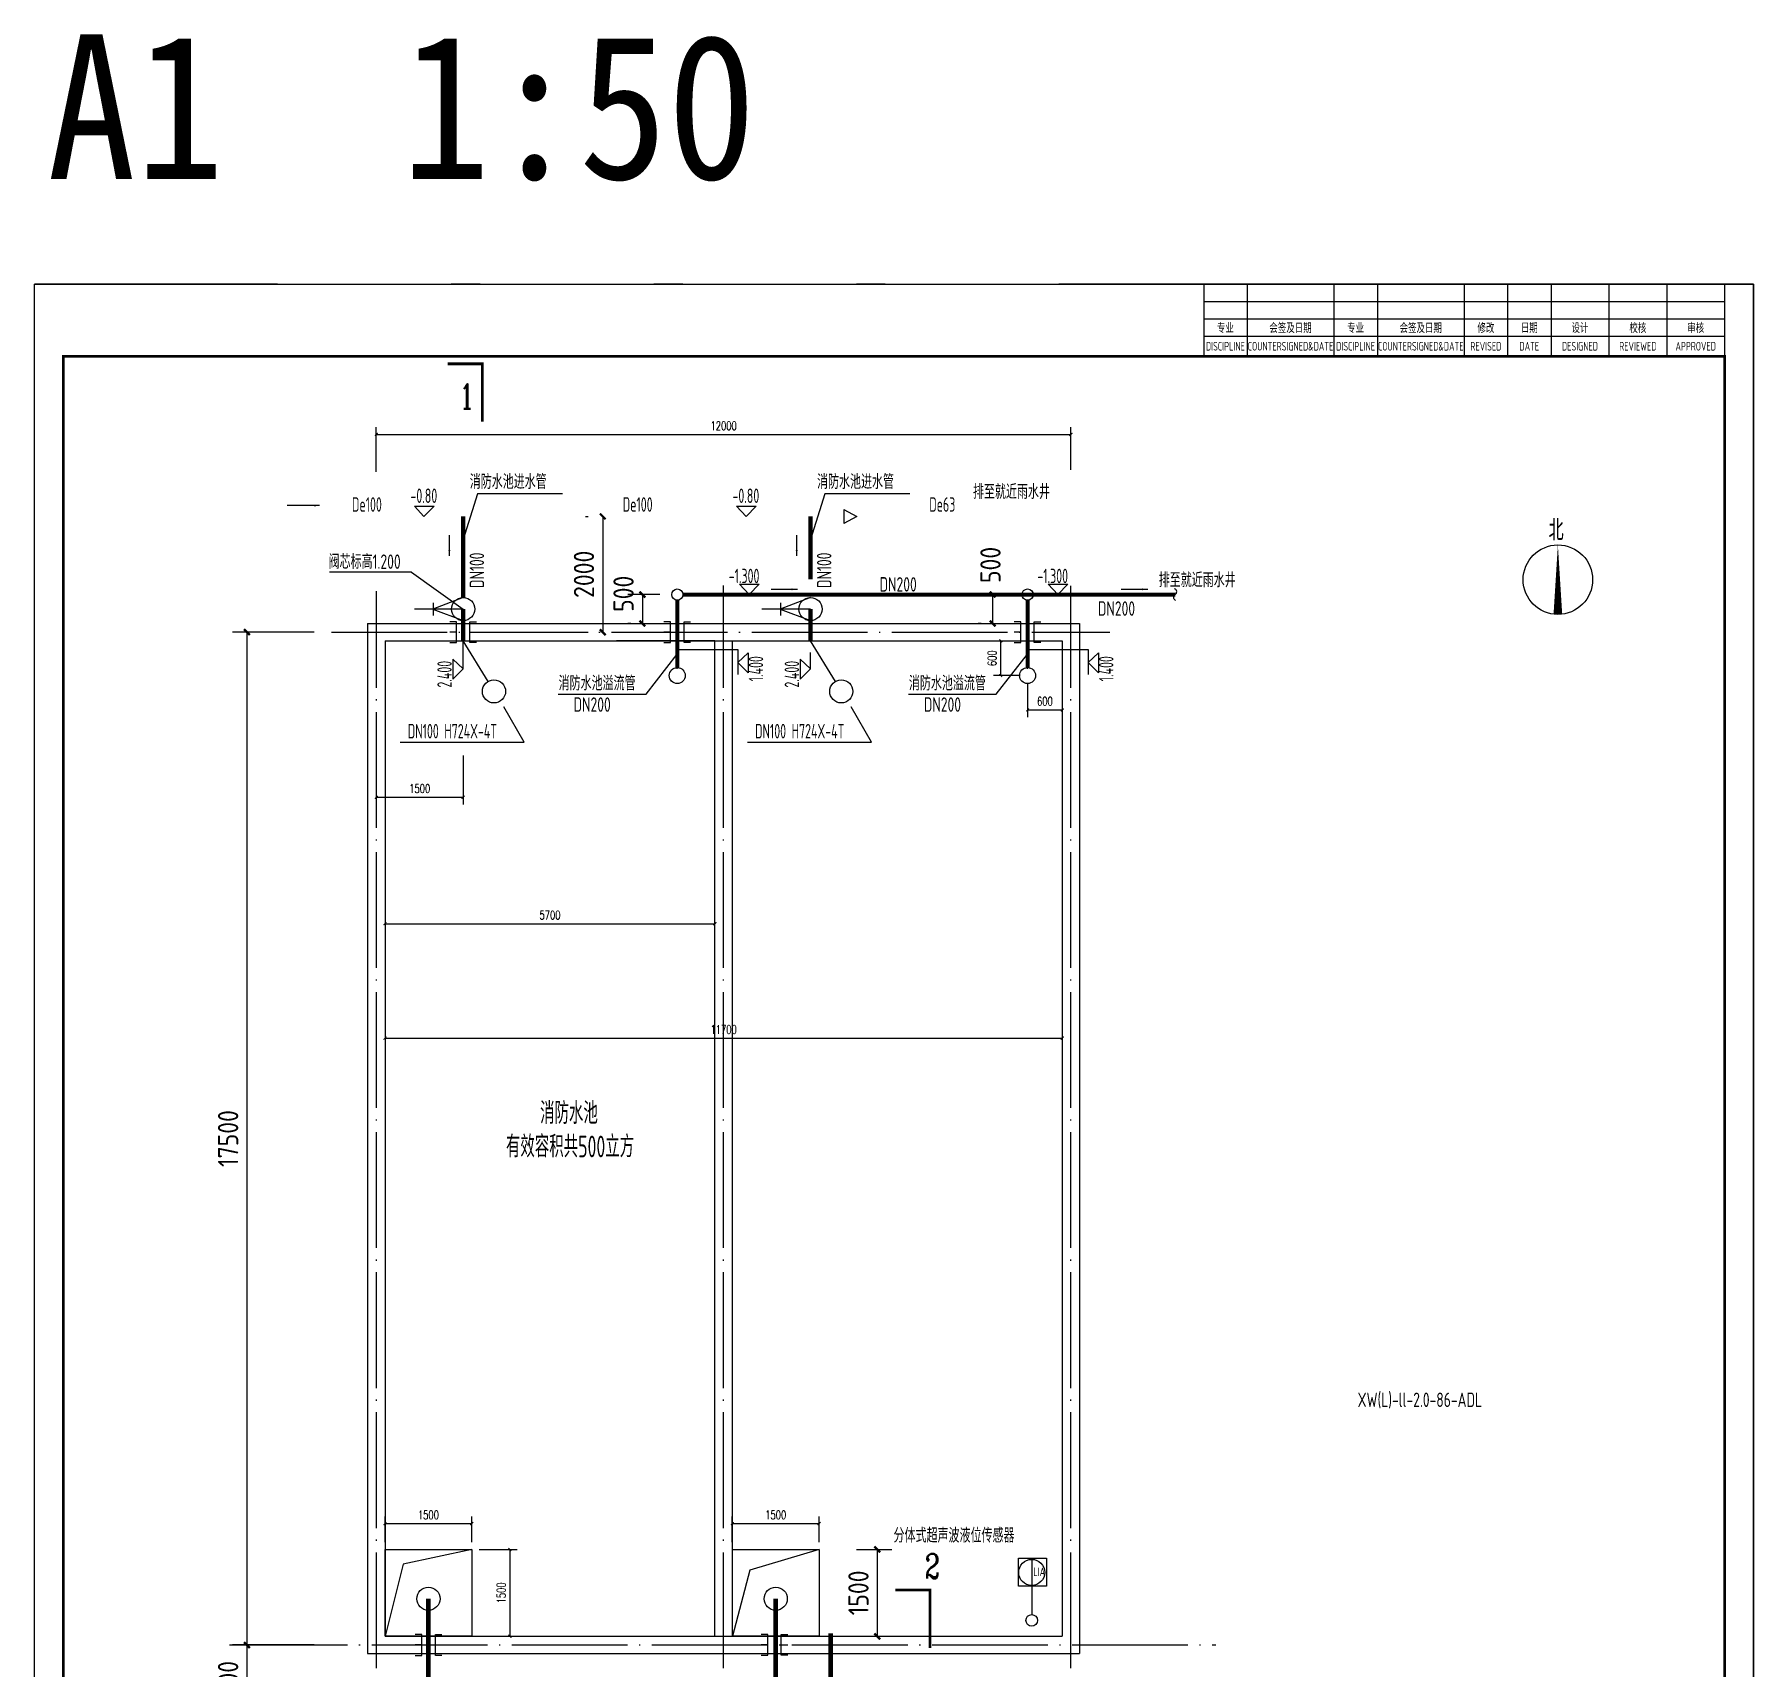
# Model space of a CAD drawing. Extents: x 84552 to 1115094, y -331058 to 102248.
# Drawn here: x 174798 to 204498, y 74028 to 102248 of the extents above; entities that cross this region are included whole.
import ezdxf
from ezdxf.enums import TextEntityAlignment as Align

# ---------------------------------------------------------------- set-up
doc = ezdxf.new("R2010")
doc.units = 0
doc.header["$LTSCALE"] = 1000
doc.header["$MEASUREMENT"] = 0
for name, pattern in [('CENTER', [2, 1.25, -0.25, 0.25, -0.25]), ('DOTE', [2.42, 2, -0.2, 0.02, -0.2]), ('建施-55中综合楼1221$0$xref-局部平面图$0$ACAD_ISO14W100', [25.5, 12, -3, 0.5, -3, 0.5, -3, 0.5, -3])]:
    doc.linetypes.add(name, pattern=pattern)
for name, color, linetype in [('DIM_SYMB', 3, 'Continuous'), ('DOTE', 1, 'Continuous'), ('EQUIP_给水', 7, 'Continuous'), ('PUB_TEXT', 7, 'Continuous'), ('图名', 15, 'Continuous'), ('消防喷淋', 1, 'Continuous')]:
    doc.layers.add(name, color=color, linetype=linetype)
for name, color, linetype, lineweight in [('泡沫系统', 4, 'Continuous', 80), ('给水管', 3, 'Continuous', 100), ('给水管线', 3, 'Continuous', 15)]:
    doc.layers.add(name, color=color, linetype=linetype, lineweight=lineweight)
doc.styles.add('_TCH_DIM', font='SIMPLEX', dxfattribs={"bigfont": 'GBCBIG'})
doc.styles.add('_TCH_DIM_T3', font='SIMPLEX', dxfattribs={"width": 0.705882, "bigfont": 'GBCBIG'})
doc.styles.add('_TCH_LABEL', font='COMPLEX', dxfattribs={"bigfont": 'GBCBIG'})
doc.styles.add('sceie', font='sceie.shx', dxfattribs={"width": 0.7, "bigfont": 'sceic.shx'})
doc.styles.get("Standard").update_dxf_attribs({"font": 'gbenor.shx', "bigfont": 'gbcbig.shx'})
doc.styles.add('宋体', font='', dxfattribs={"width": 0.6})
doc.styles.add('样式 1', font='sceie.shx', dxfattribs={"width": 0.7, "bigfont": 'sceic.shx'})
doc.styles.get('宋体').set_extended_font_data('SimSun')
doc.linetypes.add('J_LINE', pattern='A,30,-4,["J",Standard,S=2.54,R=0,X=-2.54,Y=-1.27],-2', length=36)
doc.dimstyles.get("Standard").update_dxf_attribs({"dimscale": 100, "dimtxt": 3.5, "dimasz": 1, "dimexe": 2.5, "dimexo": 3, "dimgap": 1.5, "dimtad": 1, "dimdec": 0, "dimzin": 0, "dimdsep": 46, "dimtxsty": 'Standard', "dimblk": 'ARCHTICK', "dimcen": 0.09, "dimadec": 0, "dimazin": 0, "dimtfac": 1, "dimtdec": 0, "dimtix": 1, "dimtmove": 2, "dimatfit": 3, "dimfxl": 0, "dimtolj": 1, "dimtzin": 0, "dimarcsym": 0})
doc.dimstyles.new('副本 _TWT_ARCH&&100', dxfattribs={"dimtxt": 150, "dimasz": 50, "dimexe": 125, "dimexo": 125, "dimgap": 75, "dimtad": 1, "dimdec": 0, "dimzin": 0, "dimdsep": 46, "dimtxsty": '_TCH_DIM_T3', "dimblk": 'ARCHTICK', "dimcen": 0.09, "dimclrd": 3, "dimclre": 3, "dimclrt": 3, "dimazin": 2, "dimtfac": 1, "dimtdec": 0, "dimtix": 1, "dimtmove": 2, "dimatfit": 3, "dimfxl": 0, "dimtolj": 1, "dimtzin": 0, "dimlwd": -1, "dimarcsym": 0})

# ---------------------------------------------------------------- blocks, each defined once
blk = doc.blocks.new('tg')
for p, q in [((156025, -71928), (155930, -71928)), ((156025, -72228), (156025, -71928)), ((156219, -72228), (156219, -71928)), ((156219, -71928), (156313, -71928)), ((156025, -72078), (155930, -72078)), ((155930, -72228), (156025, -72228)), ((156219, -72078), (156313, -72078)), ((156313, -72228), (156219, -72228))]:
    blk.add_line(p, q)
at = {"color": 1, "linetype": 'CENTER', "ltscale": 0.2}
blk.add_line((156122, -72370), (156122, -71788), dxfattribs=at)
blk = doc.blocks.new('_ArchTick')
at = {"color": 0, "linetype": 'ByBlock', "const_width": 0.4}
blk.add_lwpolyline([(-0.5, -0.5), (0.5, 0.5)], dxfattribs=at)
blk = doc.blocks.new('*D1260')
at = {"color": 3, "lineweight": -2}
for p, q in [((180705, 89787), (180705, 88941)), ((182205, 89787), (182205, 88941))]:
    blk.add_line(p, q, dxfattribs=at)
at = {"color": 3}
blk.add_line((180705, 89066), (182205, 89066), dxfattribs=at)
at = {"layer": 'Defpoints', "color": 0}
for p in [(180705, 89912), (182205, 89912), (182205, 89066)]:
    blk.add_point(p, dxfattribs=at)
at = {"color": 3, "xscale": 50, "yscale": 50, "zscale": 50, "rotation": 180}
blk.add_blockref('_ArchTick', (180705, 89066), dxfattribs=at)
at = {"color": 3, "xscale": 50, "yscale": 50, "zscale": 50}
blk.add_blockref('_ArchTick', (182205, 89066), dxfattribs=at)
at = {"color": 3, "insert": (181455, 89216), "char_height": 150, "attachment_point": 5, "style": '_TCH_DIM_T3'}
blk.add_mtext('\\A1;1500', dxfattribs=at)
blk = doc.blocks.new('$TwtSys$00000132')
at = {"elevation": 0}
blk.add_lwpolyline([(7, -101, -0.575183), (0, 0, 0.604745), (-11, 101, 16.924828)], format="xyb", dxfattribs=at)
blk = doc.blocks.new('*D1261')
at = {"color": 0, "lineweight": -2}
for p, q in [((191655, 92569), (191102, 92569)), ((191352, 92569), (191352, 92069)), ((191155, 92069), (191102, 92069))]:
    blk.add_line(p, q, dxfattribs=at)
at = {"layer": 'Defpoints', "color": 0}
for p in [(191955, 92569), (191352, 92069), (191455, 92069)]:
    blk.add_point(p, dxfattribs=at)
at = {"color": 0, "lineweight": -2, "xscale": 100, "yscale": 100, "zscale": 100}
for p, rotation in [((191352, 92569), 90), ((191352, 92069), 270)]:
    blk.add_blockref('_ArchTick', p, dxfattribs=dict(at, rotation=rotation))
at = {"color": 0, "insert": (191315, 93081), "char_height": 350, "attachment_point": 5, "rotation": 90}
blk.add_mtext('\\A1;500', dxfattribs=at)
blk = doc.blocks.new('*D1262')
at = {"color": 0, "lineweight": -2}
for p, q in [((184317, 93919), (184367, 93919)), ((184617, 93919), (184617, 91919)), ((184317, 91919), (184367, 91919))]:
    blk.add_line(p, q, dxfattribs=at)
at = {"layer": 'Defpoints', "color": 0}
for p in [(184617, 93919), (184617, 91919), (184617, 91919)]:
    blk.add_point(p, dxfattribs=at)
at = {"color": 0, "lineweight": -2, "xscale": 100, "yscale": 100, "zscale": 100}
for p, rotation in [((184617, 93919), 90), ((184617, 91919), 270)]:
    blk.add_blockref('_ArchTick', p, dxfattribs=dict(at, rotation=rotation))
at = {"color": 0, "insert": (184292, 92919), "char_height": 350, "attachment_point": 5, "rotation": 90}
blk.add_mtext('\\A1;2000', dxfattribs=at)
blk = doc.blocks.new('*D1263')
at = {"color": 3, "lineweight": -2}
for p, q in [((180705, 94687), (180705, 95461)), ((192705, 94726), (192705, 95461))]:
    blk.add_line(p, q, dxfattribs=at)
at = {"color": 3}
blk.add_line((180705, 95336), (192705, 95336), dxfattribs=at)
at = {"layer": 'Defpoints', "color": 0}
for p in [(192705, 95336), (180705, 94562), (192705, 94601)]:
    blk.add_point(p, dxfattribs=at)
at = {"color": 3, "xscale": 50, "yscale": 50, "zscale": 50, "rotation": 180}
blk.add_blockref('_ArchTick', (180705, 95336), dxfattribs=at)
at = {"color": 3, "xscale": 50, "yscale": 50, "zscale": 50}
blk.add_blockref('_ArchTick', (192705, 95336), dxfattribs=at)
at = {"color": 3, "insert": (186705, 95486), "char_height": 150, "attachment_point": 5, "style": '_TCH_DIM_T3'}
blk.add_mtext('\\A1;12000', dxfattribs=at)
blk = doc.blocks.new('*D1264')
at = {"color": 0, "lineweight": -2}
for p, q in [((179629, 91919), (178220, 91919)), ((178470, 91919), (178470, 74419)), ((179629, 74419), (178220, 74419))]:
    blk.add_line(p, q, dxfattribs=at)
at = {"layer": 'Defpoints', "color": 0}
for p in [(179929, 91919), (178470, 74419), (179929, 74419)]:
    blk.add_point(p, dxfattribs=at)
at = {"color": 0, "lineweight": -2, "xscale": 100, "yscale": 100, "zscale": 100}
for p, rotation in [((178470, 91919), 90), ((178470, 74419), 270)]:
    blk.add_blockref('_ArchTick', p, dxfattribs=dict(at, rotation=rotation))
at = {"color": 0, "insert": (178145, 83169), "char_height": 350, "attachment_point": 5, "rotation": 90}
blk.add_mtext('\\A1;17500', dxfattribs=at)
blk = doc.blocks.new('*D1265')
at = {"color": 0, "lineweight": -2}
for p, q in [((178170, 74419), (178220, 74419)), ((178470, 74419), (178470, 72419)), ((178170, 72419), (178220, 72419))]:
    blk.add_line(p, q, dxfattribs=at)
at = {"layer": 'Defpoints', "color": 0}
for p in [(178470, 74419), (178470, 72419), (178470, 72419)]:
    blk.add_point(p, dxfattribs=at)
at = {"color": 0, "lineweight": -2, "xscale": 100, "yscale": 100, "zscale": 100}
for p, rotation in [((178470, 74419), 90), ((178470, 72419), 270)]:
    blk.add_blockref('_ArchTick', p, dxfattribs=dict(at, rotation=rotation))
at = {"color": 0, "insert": (178145, 73735), "char_height": 350, "attachment_point": 5, "rotation": 90}
blk.add_mtext('\\A1;2000', dxfattribs=at)
blk = doc.blocks.new('*D1266')
at = {"color": 3, "lineweight": -2}
for p, q in [((180855, 76194), (180855, 76641)), ((182355, 76194), (182355, 76641))]:
    blk.add_line(p, q, dxfattribs=at)
at = {"color": 3}
blk.add_line((180855, 76516), (182355, 76516), dxfattribs=at)
at = {"layer": 'Defpoints', "color": 0}
for p in [(182355, 76516), (180855, 76069), (182355, 76069)]:
    blk.add_point(p, dxfattribs=at)
at = {"color": 3, "xscale": 50, "yscale": 50, "zscale": 50, "rotation": 180}
blk.add_blockref('_ArchTick', (180855, 76516), dxfattribs=at)
at = {"color": 3, "xscale": 50, "yscale": 50, "zscale": 50}
blk.add_blockref('_ArchTick', (182355, 76516), dxfattribs=at)
at = {"color": 3, "insert": (181605, 76666), "char_height": 150, "attachment_point": 5, "style": '_TCH_DIM_T3'}
blk.add_mtext('\\A1;1500', dxfattribs=at)
blk = doc.blocks.new('*D1267')
at = {"color": 3, "lineweight": -2}
for p, q in [((182480, 76069), (183138, 76069)), ((182480, 74569), (183138, 74569))]:
    blk.add_line(p, q, dxfattribs=at)
at = {"color": 3}
blk.add_line((183013, 76069), (183013, 74569), dxfattribs=at)
at = {"layer": 'Defpoints', "color": 0}
for p in [(182355, 76069), (182355, 74569), (183013, 74569)]:
    blk.add_point(p, dxfattribs=at)
at = {"color": 3, "xscale": 50, "yscale": 50, "zscale": 50}
for p, rotation in [((183013, 76069), 90), ((183013, 74569), 270)]:
    blk.add_blockref('_ArchTick', p, dxfattribs=dict(at, rotation=rotation))
at = {"color": 3, "insert": (182863, 75319), "char_height": 150, "attachment_point": 5, "rotation": 90, "style": '_TCH_DIM_T3'}
blk.add_mtext('\\A1;1500', dxfattribs=at)
blk = doc.blocks.new('*D1268')
at = {"color": 3, "lineweight": -2}
for p, q in [((186855, 76194), (186855, 76641)), ((188355, 76194), (188355, 76641))]:
    blk.add_line(p, q, dxfattribs=at)
at = {"color": 3}
blk.add_line((186855, 76516), (188355, 76516), dxfattribs=at)
at = {"layer": 'Defpoints', "color": 0}
for p in [(188355, 76516), (186855, 76069), (188355, 76069)]:
    blk.add_point(p, dxfattribs=at)
at = {"color": 3, "xscale": 50, "yscale": 50, "zscale": 50, "rotation": 180}
blk.add_blockref('_ArchTick', (186855, 76516), dxfattribs=at)
at = {"color": 3, "xscale": 50, "yscale": 50, "zscale": 50}
blk.add_blockref('_ArchTick', (188355, 76516), dxfattribs=at)
at = {"color": 3, "insert": (187605, 76666), "char_height": 150, "attachment_point": 5, "style": '_TCH_DIM_T3'}
blk.add_mtext('\\A1;1500', dxfattribs=at)
blk = doc.blocks.new('*D1269')
at = {"color": 0, "lineweight": -2}
for p, q in [((189001, 76069), (189609, 76069)), ((189359, 76069), (189359, 74569)), ((189001, 74569), (189609, 74569))]:
    blk.add_line(p, q, dxfattribs=at)
at = {"layer": 'Defpoints', "color": 0}
for p in [(188701, 76069), (188701, 74569), (189359, 74569)]:
    blk.add_point(p, dxfattribs=at)
at = {"color": 0, "lineweight": -2, "xscale": 100, "yscale": 100, "zscale": 100}
for p, rotation in [((189359, 76069), 90), ((189359, 74569), 270)]:
    blk.add_blockref('_ArchTick', p, dxfattribs=dict(at, rotation=rotation))
at = {"color": 0, "insert": (189034, 75319), "char_height": 350, "attachment_point": 5, "rotation": 90}
blk.add_mtext('\\A1;1500', dxfattribs=at)
blk = doc.blocks.new('*D1345')
at = {"color": 0, "lineweight": -2}
for p, q in [((185604, 92569), (185051, 92569)), ((185301, 92569), (185301, 92069)), ((185104, 92069), (185051, 92069))]:
    blk.add_line(p, q, dxfattribs=at)
at = {"layer": 'Defpoints', "color": 0}
for p in [(185904, 92569), (185301, 92069), (185404, 92069)]:
    blk.add_point(p, dxfattribs=at)
at = {"color": 0, "lineweight": -2, "xscale": 100, "yscale": 100, "zscale": 100}
for p, rotation in [((185301, 92569), 90), ((185301, 92069), 270)]:
    blk.add_blockref('_ArchTick', p, dxfattribs=dict(at, rotation=rotation))
at = {"color": 0, "insert": (184976, 92582), "char_height": 350, "attachment_point": 5, "rotation": 90}
blk.add_mtext('\\A1;500', dxfattribs=at)
blk = doc.blocks.new('*D1346')
at = {"color": 3, "lineweight": -2}
for p, q in [((191955, 91044), (191955, 90450)), ((192555, 91044), (192555, 90450))]:
    blk.add_line(p, q, dxfattribs=at)
at = {"color": 3}
blk.add_line((191955, 90575), (192555, 90575), dxfattribs=at)
at = {"layer": 'Defpoints', "color": 0}
for p in [(191955, 91169), (192555, 91169), (192555, 90575)]:
    blk.add_point(p, dxfattribs=at)
at = {"color": 3, "xscale": 50, "yscale": 50, "zscale": 50, "rotation": 180}
blk.add_blockref('_ArchTick', (191955, 90575), dxfattribs=at)
at = {"color": 3, "xscale": 50, "yscale": 50, "zscale": 50}
blk.add_blockref('_ArchTick', (192555, 90575), dxfattribs=at)
at = {"color": 3, "insert": (192255, 90725), "char_height": 150, "attachment_point": 5, "style": '_TCH_DIM_T3'}
blk.add_mtext('\\A1;600', dxfattribs=at)
blk = doc.blocks.new('*D1347')
at = {"color": 3}
blk.add_line((191492, 91169), (191492, 91769), dxfattribs=at)
at = {"color": 3, "lineweight": -2}
blk.add_line((191830, 91169), (191367, 91169), dxfattribs=at)
at = {"layer": 'Defpoints', "color": 0}
for p in [(191492, 91769), (191492, 91769), (191955, 91169)]:
    blk.add_point(p, dxfattribs=at)
at = {"color": 3, "xscale": 50, "yscale": 50, "zscale": 50}
for p, rotation in [((191492, 91769), 90), ((191492, 91169), 270)]:
    blk.add_blockref('_ArchTick', p, dxfattribs=dict(at, rotation=rotation))
at = {"color": 3, "insert": (191342, 91469), "char_height": 150, "attachment_point": 5, "rotation": 90, "style": '_TCH_DIM_T3'}
blk.add_mtext('\\A1;600', dxfattribs=at)
blk = doc.blocks.new('*D1362')
at = {"color": 3}
blk.add_line((180855, 86881), (186555, 86881), dxfattribs=at)
at = {"color": 3, "lineweight": -2}
blk.add_line((180855, 86756), (180855, 86756), dxfattribs=at)
at = {"layer": 'Defpoints', "color": 0}
for p in [(180855, 86881), (186555, 86881), (186555, 86881)]:
    blk.add_point(p, dxfattribs=at)
at = {"color": 3, "xscale": 50, "yscale": 50, "zscale": 50, "rotation": 180}
blk.add_blockref('_ArchTick', (180855, 86881), dxfattribs=at)
at = {"color": 3, "xscale": 50, "yscale": 50, "zscale": 50}
blk.add_blockref('_ArchTick', (186555, 86881), dxfattribs=at)
at = {"color": 3, "insert": (183705, 87031), "char_height": 150, "attachment_point": 5, "style": '_TCH_DIM_T3'}
blk.add_mtext('\\A1;5700', dxfattribs=at)
blk = doc.blocks.new('*D1363')
at = {"color": 3, "lineweight": -2}
for p, q in [((180855, 85586), (180855, 84779)), ((192555, 85586), (192555, 84779))]:
    blk.add_line(p, q, dxfattribs=at)
at = {"color": 3}
blk.add_line((180855, 84904), (192555, 84904), dxfattribs=at)
at = {"layer": 'Defpoints', "color": 0}
for p in [(180855, 85711), (192555, 85711), (192555, 84904)]:
    blk.add_point(p, dxfattribs=at)
at = {"color": 3, "xscale": 50, "yscale": 50, "zscale": 50, "rotation": 180}
blk.add_blockref('_ArchTick', (180855, 84904), dxfattribs=at)
at = {"color": 3, "xscale": 50, "yscale": 50, "zscale": 50}
blk.add_blockref('_ArchTick', (192555, 84904), dxfattribs=at)
at = {"color": 3, "insert": (186705, 85054), "char_height": 150, "attachment_point": 5, "style": '_TCH_DIM_T3'}
blk.add_mtext('\\A1;11700', dxfattribs=at)

msp = doc.modelspace()

# ---------------------------------------------------------------- linework, layer by layer
for p, q in [((174798.1, 55934.7), (174798.1, 97934.7)), ((174798.1, 97934.7), (204498.1, 97934.7)), ((195748.1, 97934.7), (195748.1, 96684.7)), ((197248.1, 97934.7), (197248.1, 96684.7)), ((197998.1, 97934.7), (197998.1, 96684.7)), ((199498.1, 97934.7), (199498.1, 96684.7)), ((200248.1, 97934.7), (200248.1, 96684.7)), ((200998.1, 97934.7), (200998.1, 96684.7)), ((201998.1, 97934.7), (201998.1, 96684.7)), ((202998.1, 97934.7), (202998.1, 96684.7)), ((194998.1, 97634.7), (203998.1, 97634.7)), ((194998.1, 97334.7), (203998.1, 97334.7)), ((194998.1, 97034.7), (203998.1, 97034.7)), ((182637.9, 91069.6), (182205.3, 91769)), ((182205.3, 91286.8), (182205.3, 91569.4)), ((186555.3, 91769), (184854.6, 91769)), ((185904.2, 91286.8), (185904.2, 91569.4)), ((186555.3, 74569), (186555.3, 91769)), ((186855.3, 74569), (186855.3, 91769)), ((188637.9, 91069.6), (188205.3, 91769)), ((188205.3, 91286.8), (188205.3, 91569.4)), ((191955.3, 91286.8), (191955.3, 91569.4))]:
    msp.add_line(p, q)
at = {"linetype": '建施-55中综合楼1221$0$xref-局部平面图$0$ACAD_ISO14W100'}
msp.add_line((204498.1, 97934.7), (174798.1, 97934.7), dxfattribs=at)
at = {"color": 0}
for p, q in [((204498.1, 97934.7), (204498.1, 55934.7)), ((204498.1, 55934.7), (204498.1, 97934.7)), ((182455.5, 94311.7), (182205.3, 93523.2)), ((183920.8, 94311.7), (182455.5, 94311.7)), ((188455.5, 94311.7), (188205.3, 93523.2)), ((189920.8, 94311.7), (188455.5, 94311.7)), ((188780.9, 94039.3), (188780.9, 93798.6)), ((188780.9, 94039.3), (189003.8, 93919)), ((189003.8, 93919), (188780.9, 93798.6)), ((185364.6, 90847.9), (185904.2, 91537.8)), ((185904.2, 91769), (185904.2, 91306.5)), ((185904.2, 91619.5), (186950.9, 91619.5)), ((186950.9, 91619.5), (186950.9, 91188.5)), ((191415.7, 90847.9), (191955.3, 91537.8)), ((191955.3, 91769), (191955.3, 91306.5)), ((191955.3, 91619.5), (193002, 91619.5)), ((193002, 91619.5), (193002, 91188.5)), ((183845.1, 90847.9), (185364.6, 90847.9)), ((189896.2, 90847.9), (191415.7, 90847.9)), ((182355.3, 76069), (181167.9, 75817.1)), ((188355.3, 76069), (187155.3, 75713.1)), ((181167.9, 75817.1), (180855.3, 74569)), ((187155.3, 75713.1), (186855.3, 74569))]:
    msp.add_line(p, q, dxfattribs=at)
at = {"ltscale": 200}
for p, q in [((181363.8, 94096.1), (181705.7, 94096.1)), ((181528.5, 93919), (181363.8, 94096.1)), ((181528.5, 93919), (181705.7, 94096.1)), ((186926.7, 94096.1), (187268.6, 94096.1)), ((187091.5, 93919), (186926.7, 94096.1)), ((187091.5, 93919), (187268.6, 94096.1)), ((181310.7, 92955.2), (179898.6, 92955.2)), ((181310.7, 92955.2), (182205.3, 92319)), ((186979.6, 92746.1), (187321.5, 92746.1)), ((187144.4, 92569), (186979.6, 92746.1)), ((187144.4, 92569), (187321.5, 92746.1)), ((192311.3, 92746.1), (192653.2, 92746.1)), ((192476.1, 92569), (192311.3, 92746.1)), ((192476.1, 92569), (192653.2, 92746.1)), ((182205.3, 92519), (181683.3, 92319)), ((181686.3, 92427.8), (181686.3, 92207.8)), ((188205.3, 92519), (187683.3, 92319)), ((187686.3, 92427.8), (187686.3, 92207.8)), ((182205.3, 92319), (181362.3, 92319)), ((181683.3, 92319), (182205.3, 92119)), ((188205.3, 92319), (187362.3, 92319)), ((187683.3, 92319), (188205.3, 92119)), ((186950.9, 91395.4), (187128, 91560.1)), ((187128, 91560.1), (187128, 91218.2)), ((193002, 91395.4), (193179.1, 91560.1)), ((193179.1, 91560.1), (193179.1, 91218.2)), ((182028.1, 91451.5), (182028.1, 91109.6)), ((182205.3, 91286.8), (182028.1, 91451.5)), ((182205.3, 91286.8), (182028.1, 91109.6)), ((186950.9, 91395.4), (187128, 91218.2)), ((188028.1, 91451.5), (188028.1, 91109.6)), ((188205.3, 91286.8), (188028.1, 91451.5)), ((188205.3, 91286.8), (188028.1, 91109.6)), ((193002, 91395.4), (193179.1, 91218.2)), ((183257.6, 90017.9), (182910.7, 90630.2)), ((189257.6, 90017.9), (188910.7, 90630.2)), ((181116.6, 90017.9), (183257.6, 90017.9)), ((187116.6, 90017.9), (189257.6, 90017.9)), ((192027.1, 75897.7), (192027.1, 74944.8))]:
    msp.add_line(p, q, dxfattribs=at)
at = {"linetype": 'ByBlock'}
for p, q in [((180555.3, 92069), (192855.3, 92069)), ((180555.3, 92069), (180555.3, 74269)), ((192855.3, 92069), (192855.3, 74269)), ((180855.3, 91769), (192555.3, 91769)), ((180855.3, 91769), (180855.3, 74569)), ((192555.3, 91769), (192555.3, 74569)), ((180855.3, 74569), (192555.3, 74569)), ((180555.3, 74269), (192855.3, 74269))]:
    msp.add_line(p, q, dxfattribs=at)
for points in [[(203998.1, 97934.7), (194998.1, 97934.7), (194998.1, 96684.7), (203998.1, 96684.7)], [(180855.3, 76069), (182355.3, 76069), (182355.3, 74569), (180855.3, 74569)], [(186855.3, 76069), (188355.3, 76069), (188355.3, 74569), (186855.3, 74569)]]:
    msp.add_lwpolyline(points, close=True)
at = {"color": 0, "const_width": 50}
msp.add_lwpolyline([(175298.1, 56434.7), (175298.1, 96684.7), (203998.1, 96684.7), (203998.1, 56434.7)], close=True, dxfattribs=at)
at = {"color": 3, "const_width": 70}
for points in [[(182205.3, 92519), (182205.3, 93919)], [(188205.3, 92833), (188205.3, 93919)], [(182205.3, 91769), (182205.3, 92319)], [(188205.3, 91769), (188205.3, 92319)]]:
    msp.add_lwpolyline(points, dxfattribs=at)
at = {"color": 4, "const_width": 70}
for points in [[(185904.2, 91305.1), (185904.2, 92472.7)], [(186000.4, 92569), (192051.5, 92569)], [(191955.3, 91305.1), (191955.3, 92472.7)], [(192051.5, 92569), (194506.8, 92569)]]:
    msp.add_lwpolyline(points, dxfattribs=at)
at = {"color": 6}
msp.add_lwpolyline([(192282.1, 75916.7), (192282.1, 75433.7), (191799.1, 75433.7), (191799.1, 75916.7)], close=True, dxfattribs=at)
for centre, radius in [((185904.2, 92569), 96.2), ((191955.3, 92569), 96.2), ((192027.1, 74844.8), 100)]:
    msp.add_circle(centre, radius)
at = {"ltscale": 200}
for centre in [(182205.3, 92319), (188205.3, 92319), (182737.9, 90896.4), (188737.9, 90896.4), (181605.3, 75219), (187605.3, 75219)]:
    msp.add_circle(centre, 200, dxfattribs=at)
at = {"color": 0}
for centre in [(185904.2, 91169), (191955.3, 91169)]:
    msp.add_circle(centre, 137.6, dxfattribs=at)
at = {"color": 6}
msp.add_circle((192027.1, 75672.7), 225, dxfattribs=at)
at = {"layer": 'DIM_SYMB', "color": 3, "const_width": 50}
for points in [[(182535.9, 95555.8), (182535.9, 96555.8), (181935.9, 96555.8)], [(190269.3, 74368.8), (190269.3, 75368.8), (189669.3, 75368.8)]]:
    msp.add_lwpolyline(points, dxfattribs=at)
at = {"layer": 'DIM_SYMB'}
msp.add_lwpolyline([(201116.6, 92226, 150, 0, 0), (201116.6, 93426, 0, 0, 0)], format="xyseb", dxfattribs=at)
msp.add_circle((201116.6, 92826), 600, dxfattribs=at)
at = {"layer": 'DOTE', "linetype": 'DOTE'}
for p, q in [((186705.3, 61919), (186705.3, 92727)), ((192705.3, 61919), (192705.3, 92720.8)), ((180705.3, 61919), (180705.3, 92629)), ((186705.3, 61919), (186705.3, 92629)), ((179929.4, 91919), (193379, 91919)), ((178205.3, 74419), (195205.3, 74419))]:
    msp.add_line(p, q, dxfattribs=at)
at = {"layer": '泡沫系统', "lineweight": -3, "ltscale": 200, "const_width": 80, "flags": 128}
for points in [[(181605.1, 71881.5), (181605.3, 75218)], [(187605.1, 71881.5), (187605.3, 75218)], [(187605.1, 71881.5), (187605.3, 75218)]]:
    msp.add_lwpolyline(points, dxfattribs=at)
at = {"layer": '消防喷淋', "ltscale": 200, "const_width": 80, "flags": 128}
msp.add_lwpolyline([(188554.9, 74619), (188560.4, 72086), (189978.5, 72086)], dxfattribs=at)
at = {"layer": '给水管线', "linetype": 'J_LINE', "ltscale": 0.1, "const_width": 1, "flags": 128}
for points in [[(178230.9, 93919), (182780.9, 93919)], [(182780.9, 93919), (193603.9, 93919)]]:
    msp.add_lwpolyline(points, dxfattribs=at)

# ---------------------------------------------------------------- block references
at = {"xscale": 1.200000000186265, "yscale": 1.199999999953434, "zscale": 1.2}
for p in [(-5140.6, 178413.6), (-1441.7, 178413.6), (4609.4, 178413.6), (-5737.7, 160913.6), (238.1, 160915.1)]:
    msp.add_blockref('tg', p, dxfattribs=at)
at = {"layer": 'EQUIP_给水'}
msp.add_blockref('$TwtSys$00000132', (194506.5, 92569, 0), dxfattribs=at)

# ---------------------------------------------------------------- texts
at = {"style": '样式 1', "width": 0.75}
for s, p in [('专业', (195373.1, 97184.7)), ('会签及日期', (196498.1, 97184.7)), ('专业', (197623.1, 97184.7)), ('会签及日期', (198748.1, 97184.7)), ('修改', (199873.1, 97184.7)), ('日期', (200623.1, 97184.7)), ('设计', (201498.1, 97184.7)), ('校核', (202498.1, 97184.7)), ('审核', (203498.1, 97184.7)), ('DISCIPLINE', (195373.1, 96859.7)), ('COUNTERSIGNED&DATE', (196498.1, 96859.7)), ('DISCIPLINE', (197623.1, 96859.7)), ('COUNTERSIGNED&DATE', (198748.1, 96859.7)), ('REVISED', (199873.1, 96859.7)), ('DATE', (200623.1, 96859.7)), ('DESIGNED', (201498.1, 96859.7)), ('REVIEWED', (202498.1, 96859.7)), ('APPROVED', (203498.1, 96859.7))]:
    msp.add_text(s, height=150, dxfattribs=at).set_placement(p, align=Align.MIDDLE)
at = {"layer": 'PUB_TEXT', "style": '_TCH_LABEL', "width": 0.705882}
for s, p in [('1', (182140.1, 95780.5)), ('2', (190182.8, 75568.6))]:
    msp.add_text(s, height=425, dxfattribs=at).set_placement(p)
at = {"layer": 'PUB_TEXT', "style": '_TCH_DIM'}
msp.add_text('北', height=361.7, dxfattribs=at).set_placement((200955.9, 93502.8))
at = {"layer": '图名', "style": '宋体', "width": 0.9}
msp.add_text(' A1  1:50', height=2500, dxfattribs=at).set_placement((173487.6, 99748.2))
at = {"layer": '给水管', "color": 0, "lineweight": -3, "ltscale": 200, "style": 'sceie'}
for s, height, width, p in [('消防水池进水管', 250, 0.8, (182318.6, 94393)), ('消防水池进水管', 250, 0.8, (188318.6, 94393)), ('排至就近雨水井', 250, 0.8, (191011.8, 94220.4, 0)), ('De100', 250, 0.7, (180284.7, 94000.4)), ('-0.80', 250, 0.7, (181295.1, 94151.3)), ('De100', 250, 0.7, (184962.3, 94000.4)), ('-0.80', 250, 0.7, (186858, 94151.3)), ('De63', 250, 0.7, (190257.2, 94000.4)), ('阀芯标高1.200', 250, 0.8, (179880.5, 93012.5)), ('-1.300', 250, 0.7, (186793.7, 92765.5)), ('-1.300', 250, 0.7, (192125.3, 92765.5)), ('排至就近雨水井', 250, 0.8, (194221.2, 92695.9, 0)), ('DN200', 250, 0.8, (189398.3, 92619.9)), ('DN200', 250, 0.8, (193169.6, 92202.5)), ('消防水池溢流管', 250, 0.8, (183853.8, 90911.5)), ('消防水池溢流管', 250, 0.8, (189904.9, 90911.5)), ('DN200', 250, 0.8, (184111.9, 90543.2)), ('DN200', 250, 0.8, (190163, 90543.2)), ('DN100 H724X-4T', 250, 0.7, (181248.3, 90083.6)), ('DN100 H724X-4T', 250, 0.7, (187248.3, 90083.6)), ('消防水池', 375, 0.7, (183534.1, 83422.7)), ('有效容积共500立方', 375, 0.7, (182944.3, 82844.7)), ('XW(L)-ll-2.0-86-ADL', 250, 0.8, (197657.8, 78530.5)), ('分体式超声波液位传感器', 250, 0.8, (189640.1, 76187.1)), ('LIA', 150, 0.8, (192053.6, 75608.4))]:
    msp.add_text(s, height=height, dxfattribs=dict(at, width=width)).set_placement(p)
for s, width, p in [('DN100', 0.8, (182566.9, 92683)), ('DN100', 0.8, (188566.9, 92683)), ('1.400', 0.7, (187388.5, 91070)), ('1.400', 0.7, (193439.6, 91070)), ('2.400', 0.7, (182008.8, 90961.4)), ('2.400', 0.7, (188008.8, 90961.4))]:
    msp.add_text(s, height=250, rotation=90, dxfattribs=dict(at, width=width)).set_placement(p)

# ---------------------------------------------------------------- dimensions: what is measured, and where the dimension line sits
for base, p1, p2, picture, middle in [((192705.3, 95335.8), (180705.3, 94562), (192705.3, 94600.6), '*D1263', (186705.3, 95485.8)), ((182355.3, 76516.4), (180855.3, 76069), (182355.3, 76069), '*D1266', (181605.3, 76666.4)), ((188355.3, 76516.4), (186855.3, 76069), (188355.3, 76069), '*D1268', (187605.3, 76666.4))]:
    dim = msp.add_linear_dim(base=base, p1=p1, p2=p2, dimstyle='副本 _TWT_ARCH&&100', override={"dimfxl": 100})
    dim.commit()
    dim.dimension.update_dxf_attribs({"geometry": picture, "text_midpoint": middle})
at = {"color": 0}
for base, p1, p2, picture, middle in [((184617.2, 91919), (184617.2, 93919), (184617.2, 91919), '*D1262', (184292.2, 92919)), ((178470.4, 74419), (179929.4, 91919), (179929.4, 74419), '*D1264', (178145.4, 83169)), ((189359.1, 74569), (188701.2, 76069), (188701.2, 74569), '*D1269', (189034.1, 75319))]:
    dim = msp.add_linear_dim(base=base, p1=p1, p2=p2, angle=90, dimstyle='Standard', override={"dimfxl": 100}, dxfattribs=at)
    dim.commit()
    dim.dimension.update_dxf_attribs({"geometry": picture, "text_midpoint": middle})
for base, p1, p2, picture, middle in [((191352.1, 92069), (191955.3, 92569), (191455.3, 92069), '*D1261', (191315.1, 93080.5)), ((185301, 92069), (185904.2, 92569), (185404.2, 92069), '*D1345', (184976, 92581.6)), ((178470.4, 72419), (178470.4, 74419), (178470.4, 72419), '*D1265', (178145.4, 73734.8))]:
    dim = msp.add_linear_dim(base=base, p1=p1, p2=p2, angle=90, dimstyle='Standard', override={"dimfxl": 100}, dxfattribs=at)
    dim.commit()
    dim.dimension.update_dxf_attribs({"geometry": picture, "text_midpoint": middle, "dimtype": 160})
dim = msp.add_linear_dim(base=(191492.3, 91769), p1=(191955.3, 91169), p2=(191492.3, 91769), angle=90, dimstyle='副本 _TWT_ARCH&&100')
dim.commit()
dim.dimension.update_dxf_attribs({"geometry": '*D1347', "text_midpoint": (191342.3, 91469)})
for base, p1, p2, picture, middle in [((192555.3, 90575.3), (191955.3, 91169), (192555.3, 91169), '*D1346', (192255.3, 90725.3)), ((186555.3, 86880.7), (180855.3, 86880.7), (186555.3, 86880.7), '*D1362', (183705.3, 87030.7)), ((192555.3, 84904.3), (180855.3, 85710.8), (192555.3, 85710.8), '*D1363', (186705.3, 85054.3))]:
    dim = msp.add_linear_dim(base=base, p1=p1, p2=p2, dimstyle='副本 _TWT_ARCH&&100')
    dim.commit()
    dim.dimension.update_dxf_attribs({"geometry": picture, "text_midpoint": middle})
dim = msp.add_aligned_dim(p1=(180705.3, 89911.6), p2=(182205.3, 89911.6), distance=-845.4, dimstyle='副本 _TWT_ARCH&&100', override={"dimfxl": 100})
dim.commit()
dim.dimension.update_dxf_attribs({"geometry": '*D1260', "text_midpoint": (181455.3, 89216.2)})
dim = msp.add_linear_dim(base=(183013.2, 74569), p1=(182355.3, 76069), p2=(182355.3, 74569), angle=90, dimstyle='副本 _TWT_ARCH&&100', override={"dimfxl": 100})
dim.commit()
dim.dimension.update_dxf_attribs({"geometry": '*D1267', "text_midpoint": (182863.2, 75319)})

# ---------------------------------------------------------------- leaders
for points in [[(179726.2, 94107.1), (179165.7, 94107.1)], [(181966.8, 93238.1), (181966.8, 93597.7)], [(187966.8, 93238.1), (187966.8, 93597.7)], [(187981.1, 92659.1), (187524, 92659.1)], [(194032.2, 92659.1), (193575.1, 92659.1)]]:
    msp.add_leader(points, dimstyle='Standard', override={"dimgap": 1.5, "dimtad": 0, "dimfxl": 100}, dxfattribs=at)

doc.saveas('drawing.dxf')
